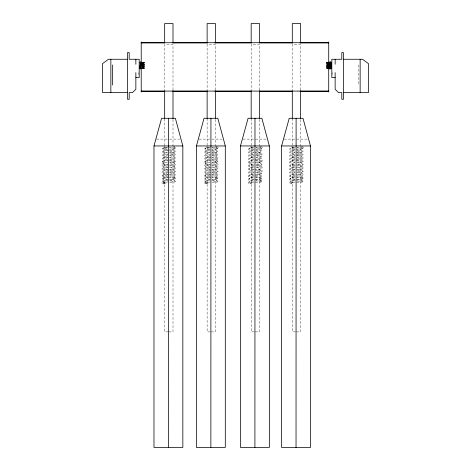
<?xml version="1.0" encoding="UTF-8"?>
<svg xmlns="http://www.w3.org/2000/svg" width="471" height="471" viewBox="0 0 471 471"><rect width="100%" height="100%" fill="white"/><g stroke="black" fill="none" stroke-linecap="round" stroke-linejoin="round"><path stroke-width="0.35" stroke-dasharray="2.35 1.77" d="M169.695 179.221C177.261 180.263 177.608 174.988 169.695 176.089M212.156 179.221C219.716 180.263 220.063 174.988 212.156 176.089M255.394 179.298C264.207 180.022 264.514 175.241 255.376 176.013M297.325 179.221C304.884 180.263 305.232 174.988 297.319 176.089M169.69 182.53C177.19 183.59 177.555 178.285 169.69 179.392M212.15 182.53C219.645 183.59 220.01 178.285 212.15 179.392M255.394 182.607C264.125 183.354 264.461 178.538 255.376 179.316M296.518 182.607C305.255 183.354 305.585 178.538 296.506 179.316M164.874 146.781L164.768 146.946A0.807 0.53 -84.6 0 1 164.108 146.993L164.014 146.846A0.807 0.53 -84.6 0 1 163.949 146.675M207.334 146.781L207.228 146.946A0.842 0.553 -84.6 0 1 206.539 146.999M251.373 146.781L251.273 146.946A0.842 0.553 -84.6 0 1 250.578 146.999L250.513 146.846A0.842 0.553 -84.6 0 1 250.413 146.664M292.497 146.781L292.397 146.946A0.807 0.53 -84.6 0 1 291.737 146.993L291.637 146.846A0.807 0.53 -84.6 0 1 291.578 146.675M174.435 146.923C174.517 149.289 173.858 147.447 169.536 147.623M163.001 163.113L163.29 162.377L162.831 161.812L167.246 162.371M205.462 163.113L205.745 162.377L205.285 161.812L209.701 162.371M260.934 146.923C261.016 149.289 260.363 147.447 256.036 147.623M249.506 163.113L249.306 163.172C249.989 160.782 249.324 162.489 253.745 162.371M302.064 146.923C302.141 149.289 301.487 147.447 297.16 147.623M174.511 177.043C174.529 179.427 173.116 177.396 169.531 177.714M216.972 177.043C216.984 179.427 215.577 177.396 211.991 177.714M261.011 177.043L260.863 177.114C261.799 179.851 258.19 176.772 255.223 177.638M302.141 177.043C302.329 179.757 300.569 177.037 296.347 177.638M260.975 180.34C261.117 182.913 258.832 180.481 255.223 180.958M302.099 180.34L301.787 181.005L302.199 181.623L296.347 180.958M164.579 183.814L164.732 183.731A0.842 0.636 -83.9 0 0 165.062 182.795L165.009 182.595A0.807 0.606 -83.9 0 0 164.332 182.218L164.179 182.306A0.807 0.606 -83.9 0 0 163.867 183.201M169.69 149.113C169.972 148.889 178.197 149.26 175.041 146.611M167.9 160.917C159.863 159.84 160.152 165.239 167.911 164.102M216.895 146.923L216.607 147.664L217.066 148.241L211.991 147.623M217.325 148.512L218.232 147.629L217.502 146.611M210.354 160.917C202.324 159.84 202.612 165.239 210.366 164.102M175.082 178.586L175.442 178.415M261.364 148.512L262.276 147.629L261.546 146.611M253.586 160.994C246.592 160.063 246.869 165.009 253.598 164.026M217.543 178.586L217.902 178.415M302.488 148.512L303.401 147.629L302.67 146.611M294.711 160.994C287.716 160.063 287.999 165.009 294.722 164.026M261.588 178.586L261.941 178.415M302.712 178.586L303.071 178.415M175.035 181.9L175.389 181.735M217.496 181.9L217.849 181.735M261.535 181.9L261.894 181.735M302.659 181.9L303.018 181.735M212.144 149.113L217.249 148.53M255.376 159.116C264.414 159.928 264.466 155.018 255.394 155.813C264.343 156.549 264.39 151.697 255.394 152.486C264.296 153.269 264.308 148.359 255.394 149.177L261.293 148.53M297.313 149.113L302.417 148.53M174.6 148.583L175.065 148.453M162.371 161.588L162.842 161.459M217.06 148.583L217.525 148.453M204.832 161.588L205.303 161.459M261.105 148.583L261.564 148.453M169.707 175.895C177.602 176.984 177.496 171.632 169.701 172.745M174.553 177.025L169.554 177.591M248.876 161.588L249.347 161.459M302.229 148.583L302.688 148.453M212.162 175.895C220.057 176.984 219.957 171.632 212.162 172.745M217.013 177.025L212.015 177.591M290.001 161.588L290.472 161.459M255.394 175.971C264.561 176.707 264.384 171.891 255.376 172.669C264.337 173.416 264.661 168.506 255.382 169.295C264.396 170.072 264.661 165.103 255.388 165.91C264.437 166.693 264.614 161.718 255.388 162.524C264.325 163.249 264.708 158.456 255.394 159.157M261.052 177.025L256.059 177.591M261.016 180.322L256.047 180.888M297.331 175.895C305.226 176.984 305.12 171.632 297.331 172.745M302.176 177.025L297.183 177.591M302.141 180.322L297.172 180.888M174.382 146.94L169.531 147.458M216.843 146.94L211.985 147.458M163.066 163.101L167.246 162.642M260.881 146.94L256.03 147.458M205.521 163.101L209.701 162.642M302.005 146.94L297.154 147.458M249.565 163.101L253.745 162.642M167.923 147.606C160.34 146.481 160.116 151.833 167.929 150.749M167.287 149.336C163.16 149.36 163.284 150.696 163.166 148.565M167.917 150.908C160.175 149.76 160.222 155.189 167.929 154.046M169.531 150.755C176.16 148.224 176.172 153.44 169.542 150.903M210.384 147.606C203.778 146.357 201.9 151.462 209.595 150.679M167.276 152.622C162.495 153.293 163.466 153.328 163.131 151.868L167.287 152.333M169.684 152.392C177.379 153.546 177.402 148.1 169.695 149.254M209.748 149.336C205.621 149.36 205.739 150.696 205.627 148.565M167.906 154.223C160.111 153.087 160.158 158.509 167.923 157.367M169.536 154.07L174.659 153.452L174.199 154.029L174.653 154.812L169.548 154.194M210.372 150.908C203.501 150.025 201.776 154.441 209.595 153.97M211.991 150.755C218.621 148.224 218.632 153.44 211.997 150.903M253.639 147.682C247.051 146.711 246.833 151.603 253.639 150.679M167.264 155.93C161.612 158.138 161.641 153.446 167.276 155.66M169.69 155.701C177.426 156.843 177.473 151.421 169.701 152.563M209.736 152.622C204.956 153.293 205.927 153.328 205.586 151.868L209.748 152.333M212.144 152.392C219.833 153.546 219.863 148.1 212.156 149.254M253.787 149.336C249.836 149.59 249.347 150.408 249.913 148.636L249.465 148.512L253.798 149.03M167.9 157.561C160.052 156.419 160.093 161.883 167.917 160.723M169.542 157.402C176.354 154.971 176.313 159.94 169.554 157.52M210.366 154.223C202.571 153.087 202.612 158.509 210.384 157.367M211.997 154.07C218.679 151.544 218.674 156.713 212.009 154.194M253.622 150.979C246.898 149.996 246.934 154.953 253.633 153.97M256.03 150.755C262.659 148.224 262.677 153.44 256.041 150.903M167.252 159.269C161.553 161.494 161.565 156.761 167.258 159.004M169.695 159.039C177.496 160.187 177.538 154.753 169.713 155.889M294.764 147.682C288.175 146.711 287.958 151.603 294.764 150.679M209.725 155.93C204.061 158.144 204.096 153.44 209.73 155.66M212.144 155.701C219.886 156.843 219.933 151.421 212.162 152.563M253.781 152.622C248.17 154.835 248.205 150.125 253.787 152.333M169.548 160.758C173.658 160.723 175.224 159.345 174.347 161.353M294.917 149.336C290.96 149.59 290.472 150.408 291.037 148.636L290.79 148.565M210.36 157.561C202.512 156.419 202.554 161.883 210.372 160.723M212.003 157.402C218.815 154.971 218.774 159.94 212.015 157.52M253.61 154.3C246.833 153.322 246.875 158.274 253.622 157.29M256.036 154.07C263.407 151.686 262.341 156.867 255.241 154.117M169.701 162.413C177.455 163.537 177.726 158.168 169.719 159.233M294.746 150.979C288.022 149.996 288.058 154.953 294.758 153.97M297.154 150.755C303.783 148.224 303.801 153.44 297.166 150.903M209.707 159.269C204.014 161.494 204.025 156.761 209.719 159.004M212.156 159.039C219.951 160.187 219.992 154.753 212.168 155.889M253.763 155.93C248.117 158.144 248.135 153.434 253.775 155.66M167.9 164.291C159.746 163.549 159.922 168.247 167.906 167.488M169.56 164.138L174.806 163.496L174.341 164.067L174.77 164.879L169.56 164.255M294.905 152.622C289.288 154.847 289.324 150.119 294.911 152.333M297.313 152.392C306.138 152.975 304.401 148.206 296.518 149.177M212.009 160.758L217.225 160.128L216.766 160.693L217.213 161.5L212.021 160.876M253.598 157.638C246.78 156.655 246.81 161.641 253.61 160.646M256.041 157.402C262.853 154.971 262.818 159.94 256.059 157.52M168.059 165.951L162.801 166.557L163.272 165.975L162.801 165.191L167.234 165.751M169.707 165.798C177.708 166.557 177.85 161.865 169.719 162.601M294.734 154.3C287.958 153.322 287.999 158.274 294.746 157.29M297.16 154.07C304.666 151.892 303.371 156.755 296.365 154.117M212.162 162.413C219.91 163.537 220.187 158.168 212.174 159.233M253.751 159.269C249 159.987 249.813 159.94 249.53 158.521L253.757 159.004M167.9 167.682C159.728 166.946 159.963 171.615 167.906 170.867M169.566 167.523L174.818 166.881L174.347 167.452L174.759 168.265L169.554 167.647M294.887 155.93C289.241 158.144 289.259 153.434 294.899 155.66M297.313 155.701C306.197 156.266 304.472 151.532 296.518 152.486M210.354 164.291C202.206 163.549 202.377 168.247 210.36 167.488M212.021 164.138L217.266 163.496L216.801 164.067L217.231 164.879L212.015 164.255M255.223 160.841C259.645 161.223 261.387 158.874 261.099 161.423M168.065 169.336L162.831 169.937C163.413 167.493 162.831 169.313 167.234 169.142M169.713 169.177C177.679 169.937 177.885 165.244 169.719 165.986M294.722 157.638C287.905 156.655 287.94 161.641 294.734 160.646M297.166 157.402C303.907 154.865 303.907 160.04 297.183 157.52M210.519 165.951L205.262 166.557L205.733 165.975L205.256 165.191L209.695 165.751M212.168 165.798C220.169 166.557 220.304 161.865 212.18 162.601M167.911 171.061C159.757 170.349 160.016 174.959 167.906 174.223M169.566 170.908C175.23 170.808 174.105 169.348 174.765 171.621L169.542 171.02M294.875 159.269C289.176 161.494 289.188 156.761 294.887 159.004M297.319 159.039C306.28 159.616 304.525 154.865 296.518 155.813M210.36 167.682C202.189 166.946 202.424 171.615 210.36 170.867M212.027 167.523L217.278 166.881L216.801 167.452L217.219 168.265L212.009 167.647M253.581 164.373C246.663 163.36 246.816 168.435 253.592 167.411M256.059 164.138C261.77 163.996 260.557 162.607 261.317 164.862L255.235 164.179M168.076 172.698C161.947 175.289 160.911 170.29 167.24 172.516M169.713 172.545C177.626 173.287 177.879 168.647 169.713 169.372M296.347 160.841C300.551 160.958 303.059 159.163 301.97 161.353M210.525 169.336C204.337 171.944 203.331 166.905 209.689 169.142M212.168 169.177C220.134 169.937 220.34 165.244 212.174 165.986M253.751 166.028L249.3 166.557L249.777 165.975L249.3 165.191L253.734 165.751M167.917 174.423C159.975 173.322 160.328 178.597 167.911 177.561M169.566 174.264C176.266 171.962 176.466 176.519 169.536 174.376M294.87 162.642C288.988 164.838 289.094 160.228 294.87 162.371M297.331 162.413C306.227 162.978 304.743 158.28 296.518 159.157M210.366 171.061C202.218 170.349 202.471 174.959 210.366 174.223M212.027 170.908C217.684 170.808 216.56 169.348 217.225 171.621L212.003 171.02M253.586 167.758C246.645 166.758 246.851 171.803 253.598 170.79M256.065 167.523C261.782 167.405 260.593 165.969 261.305 168.247L255.229 167.564M168.082 176.048L162.925 176.643L163.39 176.048L163.078 175.389M294.705 164.373C287.787 163.36 287.94 168.435 294.716 167.411M297.183 164.138C302.894 163.996 301.687 162.607 302.441 164.862L296.359 164.179M210.531 172.698C204.408 175.289 203.372 170.29 209.695 172.516M212.168 172.545C220.087 173.287 220.334 168.647 212.168 169.372M253.757 169.413L249.33 169.937L249.795 169.354L249.3 168.577L253.734 169.142M167.923 177.744C160.04 176.643 160.393 181.93 167.923 180.882M294.875 166.028L290.43 166.557L290.901 165.975L290.424 165.191L294.858 165.751M297.336 165.798C305.332 166.557 305.473 161.865 297.342 162.601M210.378 174.423C202.436 173.322 202.783 178.597 210.372 177.561M212.021 174.264C218.727 171.962 218.921 176.519 211.997 174.376M253.592 171.138C246.674 170.155 246.904 175.147 253.61 174.146M256.065 170.908L261.299 170.266L260.816 170.826L261.222 171.638L255.223 170.944M168.088 179.374C163.955 178.962 163.096 181.241 163.125 178.697M294.711 167.758C287.769 166.758 287.981 171.803 294.722 170.79M297.189 167.523L302.447 166.881L301.97 167.452L302.382 168.265L296.353 167.564M210.543 176.048L205.38 176.643L205.851 176.048L205.539 175.389M253.775 172.775C248.046 175.018 248.005 170.249 253.739 172.516M167.923 181.041C165.651 179.993 157.732 182.895 164.414 183.849M169.548 180.888L174.664 180.252L174.329 180.411C175.088 182.972 172.51 180.405 169.525 181.029M294.881 169.413L290.454 169.937C291.043 167.493 290.46 169.313 294.858 169.142M297.336 169.177C305.302 169.937 305.508 165.244 297.342 165.986M210.384 177.744C203.466 176.525 202.147 181.565 209.595 180.805M253.61 174.5C246.704 173.552 247.028 178.374 253.622 177.485M256.065 174.264L261.258 173.628L260.763 174.176L261.17 174.988L255.223 174.299M167.311 182.754L163.013 183.266L163.466 182.648L163.149 181.983M294.722 171.138C287.799 170.155 288.028 175.147 294.734 174.146M297.195 170.908C302.93 170.79 301.687 169.354 302.394 171.621L296.353 170.944M210.549 179.374C207.475 178.774 205.032 181.3 205.697 178.762L205.391 178.603L209.725 179.163M253.787 176.125C250.925 175.595 249.371 177.879 249.695 175.459L249.389 175.294L253.751 175.854M294.899 172.775C289.176 175.018 289.129 170.249 294.864 172.516M297.336 172.545C305.255 173.287 305.502 168.647 297.336 169.372M210.384 181.041C208.105 179.993 200.193 182.895 206.875 183.849M212.009 180.888L217.125 180.252L216.79 180.411C217.549 182.972 214.97 180.405 211.985 181.029M253.622 177.82C246.769 176.872 247.092 181.706 253.633 180.805M294.734 174.5C287.822 173.528 288.17 178.444 294.746 177.485M297.189 174.264L302.382 173.628L301.887 174.176L302.294 174.988L296.347 174.299M209.766 182.754L205.474 183.266L205.927 182.648L205.609 181.983M253.798 179.451C249.836 179.239 249.748 181.047 249.624 178.697M294.911 176.125L290.548 176.643L291.019 176.048L290.513 175.294L294.875 175.854M253.628 181.111C250.872 179.951 245.05 183.331 250.919 183.849M294.746 177.82C287.893 176.872 288.217 181.706 294.764 180.805M253.81 182.754C250.931 182.271 249.483 184.479 249.765 182.053L249.459 181.894L250.996 182.189M294.923 179.451L290.595 179.963L291.066 179.357L290.748 178.697M295.553 181.041C293.274 179.993 285.361 182.895 292.044 183.849M294.934 182.754C292.055 182.271 290.607 184.479 290.89 182.053L290.583 181.894L292.12 182.189M142.189 62.113L144.185 62.148L144.185 68.754L140.853 68.754M328.146 62.113L326.815 62.148L326.815 68.754L328.811 68.754M142.189 62.302L144.185 62.302M326.815 62.302L328.146 62.302M142.189 62.407L144.185 62.407M326.815 62.407L329.482 62.407M142.195 62.637L144.185 62.637M326.815 62.637L328.146 62.637M142.189 62.702L144.185 62.702M326.815 62.702L328.146 62.702M142.189 62.767L144.185 62.767M326.815 62.767L328.146 62.767M142.107 62.878L144.185 62.878M326.815 62.878L328.205 62.878M142.189 62.961L144.185 62.961M326.815 62.961L328.146 62.961M140.717 63.073L144.185 63.073M326.815 63.073L328.205 63.073M140.853 63.291L144.185 63.291M326.815 63.291L328.811 63.291M140.853 63.385L144.185 63.385M326.815 63.385L329.482 63.385M142.107 63.52L144.185 63.52L140.717 63.538M140.853 63.638L144.185 63.638M326.815 63.638L329.482 63.638M142.189 63.909L144.185 63.909M326.815 63.909L328.146 63.909M142.189 64.027L144.185 64.027M326.815 64.027L328.146 64.027M142.107 64.186L144.185 64.186M326.815 64.186L328.205 64.186M142.107 64.291L144.185 64.291M326.815 64.291L328.205 64.291M142.189 64.627L144.185 64.627M326.815 64.627L328.146 64.627M142.107 64.792L144.185 64.792M326.815 64.792L328.205 64.792M142.189 64.857L144.185 64.857M326.815 64.857L328.146 64.857M142.189 65.139L144.185 65.139M326.815 65.139L328.146 65.139M140.853 65.334L144.185 65.334M326.815 65.334L328.811 65.334M142.189 65.475L144.185 65.475M326.815 65.475L328.146 65.475M140.853 65.722L144.185 65.722M326.815 65.722L328.811 65.722M142.189 66.011L144.185 66.04M326.815 66.011L328.146 66.04M142.189 66.24L144.185 66.24M326.815 66.24L328.146 66.24M142.189 66.576L144.185 66.576M326.815 66.576L328.146 66.576M142.189 66.741L144.185 66.741M326.815 66.741L328.146 66.741M142.189 66.841L144.185 66.841M326.815 66.841L328.146 66.841M142.189 66.953L144.185 66.953M326.815 66.953L328.146 66.953M142.189 67.223L144.185 67.223M326.815 67.223L328.146 67.223M142.189 67.347L144.185 67.318M326.815 67.347L328.146 67.318M142.189 67.506L144.185 67.506M326.815 67.506L328.146 67.506M142.189 67.571L144.185 67.571M326.815 67.571L328.146 67.571M140.853 67.795L144.185 67.795M326.815 67.795L328.811 67.795M142.189 67.918L144.185 67.918M326.815 67.918L328.146 67.918M140.853 67.989L144.185 67.989M326.815 67.989L328.811 67.989M142.189 68.107L144.185 68.107M326.815 68.107L328.146 68.107M140.853 68.16L144.185 68.16M326.815 68.16L329.482 68.16M142.189 68.224L144.185 68.224M326.815 68.224L328.146 68.224M142.189 68.454L144.185 68.454M326.815 68.454L328.146 68.454M142.189 68.56L144.185 68.56M326.815 68.56L328.146 68.56M142.189 68.713L144.185 68.713M326.815 68.713L328.146 68.713M156.578 139.116L168.901 139.116M169.507 139.116L179.598 139.116M199.056 139.116L211.361 139.116M211.968 139.116L222.059 139.116M243.077 139.116L266.097 139.116M284.201 139.116L307.222 139.116M168.118 331.884L164.673 331.884L164.673 118.651M168.842 331.884L173.004 331.884L173.004 118.651M210.219 331.884L207.128 331.884L207.128 118.651M211.296 331.884L215.465 331.884L215.465 118.651M254.263 331.884L251.173 331.884L251.173 118.651M255.341 331.884L259.503 331.884L259.503 118.651M295.388 331.884L292.297 331.884L292.297 118.651M296.465 331.884L300.633 331.884L300.633 118.651M291.991 147.135L294.764 147.399M294.923 149.03L290.848 148.583M250.866 147.135L253.633 147.399M206.822 147.135L209.595 147.399M209.754 149.03L205.68 148.583M164.367 147.135L167.923 147.47M297.183 160.876L302.164 161.412M167.293 149.03L163.219 148.583M256.059 160.876L261.04 161.412M169.56 160.876L174.753 161.5M294.887 179.163L290.707 178.674M253.763 179.163L249.583 178.674M209.707 175.854L205.497 175.365M167.252 175.854L163.037 175.365M167.264 179.163L163.084 178.674M206.952 182.189L205.568 181.965M164.491 182.189L163.107 181.965M290.171 150.096L290.636 150.225M249.047 150.096L249.512 150.225M260.846 161.353L261.299 161.482M205.009 150.096L205.468 150.225M217.213 159.775L217.684 159.905M216.807 161.353L217.261 161.482M289.771 176.749L290.13 176.919M289.824 180.081L290.183 180.246M289.871 183.384L290.23 183.549M248.7 180.081L249.059 180.246M248.747 183.384L249.1 183.549M204.661 180.081L205.015 180.246M204.708 183.384L205.062 183.549M162.201 180.081L162.56 180.246M162.248 183.384L162.601 183.549M248.647 176.749L249.006 176.919M204.602 176.749L204.962 176.919M162.148 176.749L162.507 176.919M358.343 64.951L358.343 85.033M332.644 72.646L332.644 74.312M300.633 89.973L300.633 44.386L292.297 44.386L292.297 89.973M259.503 89.973L259.503 44.386L251.173 44.386L251.173 89.973M215.465 89.973L215.465 44.386L207.128 44.386L207.128 89.973M173.004 89.973L173.004 44.386L164.673 44.386L164.673 89.973M138.356 72.646L138.356 74.312M164.591 183.772A0.807 0.606 -83.9 0 1 163.914 183.396M164.95 146.587A0.842 0.553 -84.6 0 1 164.874 146.781M207.199 183.684A0.807 0.606 -83.9 0 0 207.517 182.789L207.47 182.595A0.807 0.606 -83.9 0 0 206.793 182.218L206.639 182.306A0.807 0.606 -83.9 0 0 206.322 183.201M207.052 183.772A0.807 0.606 -83.9 0 1 206.375 183.396M207.405 146.587A0.842 0.553 -84.6 0 1 207.334 146.781M206.439 146.846A0.842 0.553 -84.6 0 1 206.375 146.664M251.243 183.684A0.807 0.606 -83.9 0 0 251.561 182.789L251.508 182.595A0.807 0.606 -83.9 0 0 250.831 182.218L250.678 182.306A0.807 0.606 -83.9 0 0 250.366 183.201M251.096 183.772A0.807 0.606 -83.9 0 1 250.419 183.396M251.449 146.587A0.842 0.553 -84.6 0 1 251.373 146.781M291.49 183.201A0.807 0.606 -83.9 0 1 291.808 182.301L291.955 182.218A0.807 0.606 -83.9 0 1 292.632 182.595L292.685 182.795A0.842 0.636 -83.9 0 1 292.356 183.731L292.203 183.814A0.842 0.636 -83.9 0 1 291.49 183.425M292.573 146.587A0.842 0.553 -84.6 0 1 292.497 146.781M174.706 176.955L174.364 177.114L174.706 176.955M217.166 176.955L216.825 177.114L217.166 176.955M302.329 176.955L301.993 177.114L302.329 176.955M261.17 180.252L260.828 180.411L261.17 180.252M163.254 163.043L162.801 163.172L163.254 163.043M205.715 163.043L205.262 163.172L205.715 163.043M174.635 146.87L174.193 146.993L174.635 146.87M217.096 146.87L216.648 146.993L217.096 146.87M261.134 146.87L260.693 146.993L261.134 146.87M302.264 146.87L301.817 146.993L302.264 146.87M328.205 63.52L326.815 63.52L328.205 63.538M205.868 148.636L205.427 148.512L205.868 148.636M163.413 148.636L162.966 148.512L163.413 148.636M290.895 178.762L290.56 178.603L290.895 178.762M249.771 178.762L249.436 178.603L249.771 178.762M205.756 182.053L205.415 181.894L205.756 182.053M163.272 178.762L162.931 178.603L163.272 178.762M163.296 182.053L162.96 181.894L163.296 182.053M205.686 175.459L205.344 175.294L205.686 175.459M163.225 175.459L162.884 175.294L163.225 175.459"/><path stroke-width="0.71" d="M168.483 118.28L168.412 447.45M210.937 118.28L210.867 447.45M254.982 118.28L254.911 447.45M296.106 118.28L296.035 447.45M153.976 145.957L161.588 118.28L175.371 118.28L182.842 145.957L182.842 447.45L153.976 447.45L153.976 145.957L182.842 145.957M196.436 145.957L204.043 118.28L217.832 118.28L225.303 145.957L225.303 447.45L196.436 447.45L196.436 145.957L225.303 145.957M240.475 145.957L248.087 118.28L261.87 118.28L269.347 145.957L269.347 447.45L240.475 447.45L240.475 145.957L269.347 145.957M281.605 145.957L289.212 118.28L303 118.28L310.471 145.957L310.471 447.45L281.605 447.45L281.605 145.957L310.471 145.957M330.978 64.027L330.147 64.627L328.811 64.627M141.218 42.72L328.717 42.72M141.218 42.879L164.744 42.879M172.833 42.879L207.393 42.879M214.747 42.879L251.514 42.879M259.598 42.879L292.685 42.879M300.039 42.879L328.717 42.879M127.517 59.264L108.442 59.264L102.519 63.667L102.519 92.593L127.517 92.593M343.483 59.264L362.558 59.264L368.481 63.667L368.481 92.593L343.483 92.593M140.853 62.113L140.864 62.637L140.853 62.148L140.022 62.407L140.853 62.407M328.811 62.148L330.978 62.148L330.978 68.754L328.811 68.754L330.978 68.713M140.022 62.302L140.853 62.302M328.811 62.302L330.978 62.302M328.811 62.702L330.978 62.702M140.022 62.878L141.412 62.878M328.811 63.291L330.978 63.291M140.022 63.52L141.412 63.52M328.811 63.909L330.147 63.909M328.811 64.027L330.147 64.027M140.022 64.291L141.412 64.291M328.811 64.857L330.978 64.857M140.853 65.139L140.022 65.139L140.022 68.754L140.853 68.754L140.022 68.713M328.811 65.334L330.147 65.334M328.811 65.722L330.978 65.722M140.022 66.011L140.853 66.011M328.811 66.04L330.147 66.04M328.811 66.576L330.978 66.576L328.811 66.741M140.022 66.841L140.853 66.841M328.811 67.318L330.978 67.347M140.022 67.571L140.853 67.571M328.811 67.795L330.147 67.795M328.811 67.989L330.978 67.989M328.811 68.107L330.147 68.107M140.022 68.16L140.853 68.16M328.811 68.454L330.978 68.454M140.022 68.56L140.853 68.56M328.811 68.56L330.978 68.56M135.854 77.591L139.186 77.591L139.186 59.264L129.189 59.264L129.189 52.593L127.517 52.593L127.517 99.263L129.189 99.263L129.189 92.593L132.522 92.593L135.854 89.26L135.854 72.593M335.146 77.591L331.814 77.591L331.814 59.264L341.811 59.264L341.811 52.593L343.483 52.593L343.483 99.263L341.811 99.263L341.811 92.593L338.478 92.593L335.146 89.26L335.146 72.593M141.218 91.091L328.717 91.091M141.218 91.25L164.744 91.25M172.833 91.25L207.393 91.25M214.747 91.25L251.514 91.25M259.598 91.25L292.685 91.25M300.039 91.25L328.717 91.25M360.144 59.264L360.144 92.593M335.146 59.264L335.146 64.262M330.147 61.978L330.147 68.884M328.717 41.943L328.717 92.022M300.633 42.949L300.633 23.55L292.297 23.55L292.297 42.949M300.633 90.709L300.633 118.651M292.297 90.709L292.297 118.651M259.503 42.949L259.503 23.55L251.173 23.55L251.173 42.949M259.503 90.709L259.503 118.651M251.173 90.709L251.173 118.651M215.465 42.949L215.465 23.55L207.128 23.55L207.128 42.949M215.465 90.709L215.465 118.651M207.128 90.709L207.128 118.651M173.004 42.949L173.004 23.55L164.673 23.55L164.673 42.949M173.004 90.709L173.004 118.651M164.673 90.709L164.673 118.651M141.218 41.943L141.218 92.022M140.853 61.978L140.853 68.884M135.854 59.264L135.854 64.262M112.657 64.951L112.657 85.033M110.856 59.264L110.856 92.593M330.147 62.113L330.136 62.637L330.147 62.148"/></g></svg>
